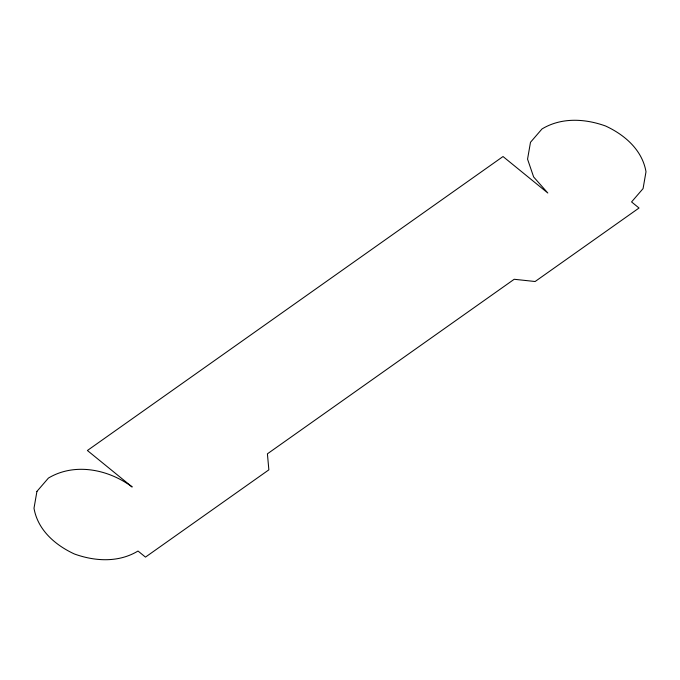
<?xml version="1.0" encoding="UTF-8"?>
<svg xmlns="http://www.w3.org/2000/svg" width="680" height="680" viewBox="0 0 680 680"><rect width="100%" height="100%" fill="white"/><g stroke="black" fill="none" stroke-linecap="round" stroke-linejoin="round"><path stroke-width="1.02" d="M36.933 491.385L34 508.24C37.731 529.975 55.208 545.105 74.366 553.971C95.047 561.45 118.618 562.777 138.014 551.029L145.477 557.107L268.863 469.837L267.41 453.823L514.19 279.276L535.126 281.512L639.03 208.012L631.567 201.934L643.067 188.615L646 171.76C642.269 150.025 624.792 134.895 605.634 126.029C584.953 118.549 561.383 117.223 541.986 128.97L530.485 142.298L527.553 159.145L533.638 176.953L547.808 193.01L503.021 156.536L87.397 450.508L132.192 486.99C108.562 469.336 74.817 462.315 48.433 478.065L36.933 491.385"/></g></svg>
